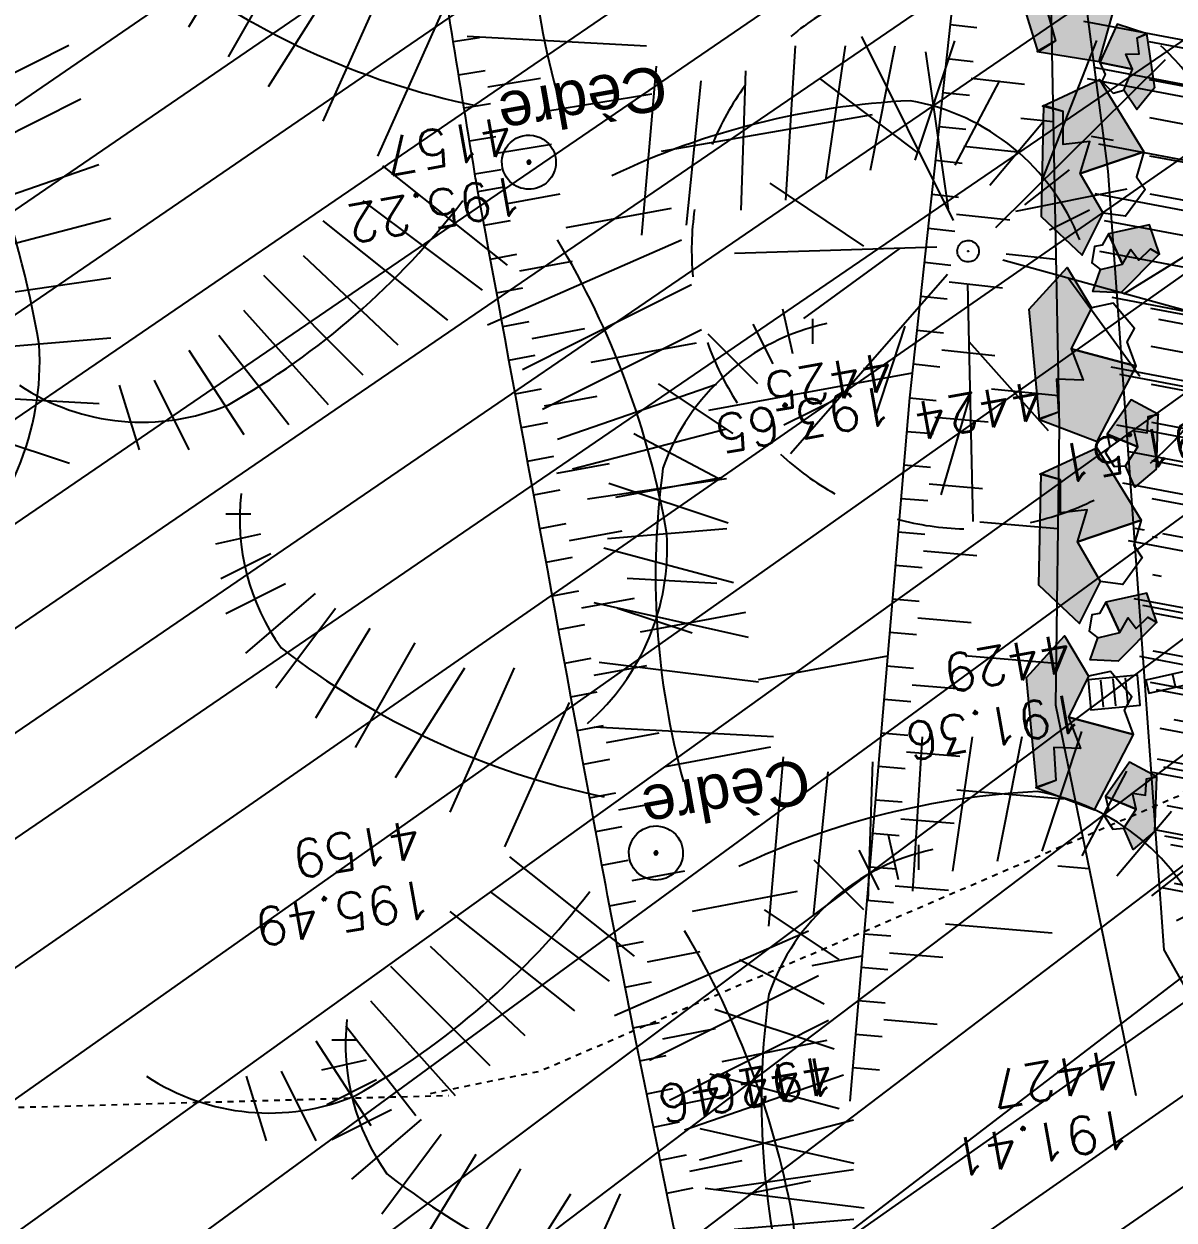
# Model space of a CAD drawing. Extents: x 0 to 613264, y -387505 to 675.
# Drawn here: x 512486 to 522796, y -370952 to -360231 of the extents above; entities that cross this region are included whole.
import ezdxf
from ezdxf.enums import TextEntityAlignment as Align
from ezdxf.lldxf.tags import DXFTag

# ---------------------------------------------------------------- set-up
doc = ezdxf.new("R2010")
doc.units = 0
doc.linetypes.add('STYLE_01', pattern=[0.41664, 0.20828, -0.20836])
for name, color, linetype in [('DWG_280-140115-P - ALTEA-CANA', 252, 'Continuous'), ('Fond topo - ASS', 252, 'Continuous'), ('Fond topo - TAL', 252, 'Continuous'), ('Fond topo - TAL_HAC', 252, 'Continuous'), ('Fond topo - VEG', 252, 'Continuous'), ('Fond topo - VEG_TXT_ESSENCE', 252, 'Continuous'), ('Fond topo - Z_500', 252, 'Continuous'), ('prlm-VRD', 2, 'Continuous'), ('SA - béton balayé', 252, 'Continuous'), ('SA - EBC', 252, 'Continuous'), ('SA - rochers', 252, 'Continuous')]:
    doc.layers.add(name, color=color, linetype=linetype)
for name, color, linetype, plot in [('Fond topo - N', 252, 'Continuous', False), ('Fond topo - NCACHE', 252, 'Continuous', False), ('Fond topo - ZCACHE', 252, 'Continuous', False)]:
    doc.layers.add(name, color=color, linetype=linetype, plot=plot)
doc.layers.add('Fond topo - P', color=252, linetype='Continuous', lineweight=50)
doc.layers.add('Fond topo - VOI', color=252, linetype='Continuous', lineweight=25)
doc.styles.add('2000_ARIAL', font='arial.ttf', dxfattribs={"height": 0.400000006})
doc.styles.add('SIMPLEX', font='simplex_.ttf', dxfattribs={"height": 1.25})
tags = doc.linetypes.add('L16', pattern=[0.37500001490116125, 0.300000011920929, -0.07500000298023224]).pattern_tags.tags
tags[6:7] = [DXFTag(74, 4), DXFTag(75, 0), DXFTag(340, '0'), DXFTag(46, 0.0), DXFTag(50, 0.0), DXFTag(44, 0.0), DXFTag(45, 0.0)]
tags[4:5] = [DXFTag(74, 4), DXFTag(75, 0), DXFTag(340, '0'), DXFTag(46, 0.0), DXFTag(50, 0.0), DXFTag(44, 0.0), DXFTag(45, 0.0)]
tags = doc.linetypes.add('L8', pattern=[0.22500000894069674, 0.1500000059604645, -0.07500000298023224]).pattern_tags.tags
tags[6:7] = [DXFTag(74, 4), DXFTag(75, 0), DXFTag(340, '0'), DXFTag(46, 0.0), DXFTag(50, 0.0), DXFTag(44, 0.0), DXFTag(45, 0.0)]
tags[4:5] = [DXFTag(74, 4), DXFTag(75, 0), DXFTag(340, '0'), DXFTag(46, 0.0), DXFTag(50, 0.0), DXFTag(44, 0.0), DXFTag(45, 0.0)]
pattern_1 = [(349.2763985886067, (-277130161.1279894, -473864756.7787022), (117.3825536141096, 28.65896207176165), [749.9999999999999, -99.99999999999999, 250, -49.99999999999999]), (349.2763985886067, (-277130091.1375459, -473864744.5890418), (-36.75306622226226, 74.64222748057564), [150, -16.5, 299.9999999999999, -37.49999999999999]), (349.2763985886067, (-277130128.6565508, -473864719.6726964), (261.6928111209335, -15.46358973923611), [399.9999999999999, -69.99999999999999, 200, -49.99999999999999])]

# ---------------------------------------------------------------- blocks, each defined once
blk = doc.blocks.new('ASS07')
at = {"ltscale": 2}
for p, q in [((-0.25, -0.45), (-0.25, 0.4500000000000001)), ((0, -0.45), (0, 0.4500000000000001)), ((0.25, -0.45), (0.25, 0.4500000000000001))]:
    blk.add_line(p, q, dxfattribs=at)
at = {"ltscale": 2, "flags": 128}
blk.add_lwpolyline([(0.5, -0.5), (0.5, 0.5), (-0.5, 0.5), (-0.5, -0.5)], close=True, dxfattribs=at)
blk = doc.blocks.new('PTOPO')
at = {"layer": 'Fond topo - NCACHE', "style": 'SIMPLEX'}
blk.add_attdef('MAT', text='', height=0.34, dxfattribs=at).set_placement((0.09999999986030161, -0.09999999962747097), align=Align.TOP_LEFT)
at = {"layer": 'Fond topo - ZCACHE', "style": 'SIMPLEX'}
blk.add_attdef('ALT', (0.09999999986030161, 0.09999999962747097), '', height=0.34, dxfattribs=at)
blk = doc.blocks.new('RESINEUX')
at = {"ltscale": 2}
for p, q in [((-0.074169265, 0.428845282), (-0.014171327, 0.418845625)), ((-0.094168577, 0.388846656), (-0.024170983, 0.388846656)), ((-0.104168234, 0.338848375), (-0.014171327, 0.348848031)), ((-0.11416789, 0.298849749), (-0.014171327, 0.318849062)), ((-0.11416789, 0.258851124), (-0.004171670000000001, 0.288850093)), ((-0.104168234, 0.218852498), (0.015827643, 0.258851124)), ((0.325816989, 0.248851468), (0.345816302, 0.168854217)), ((0.365815615, 0.248851468), (0.365815615, 0.188853529)), ((0.285818364, 0.238851811), (0.325816989, 0.15885456)), ((0.395814584, 0.238851811), (0.395814584, 0.188853529)), ((0.425813553, 0.228852155), (0.415813896, 0.188853529)), ((-0.094168577, 0.178853873), (0.015827643, 0.218852499)), ((0.245819739, 0.218852498), (0.29581802, 0.138855248)), ((0.445812866, 0.208852842), (0.435813209, 0.188853529)), ((0.205821113, 0.198853186), (0.265819051, 0.108856279)), ((-0.094168577, 0.128855591), (0.035826955, 0.18885353)), ((0.165822488, 0.178853873), (0.225820426, 0.07885731)), ((-0.08416892100000001, 0.08885696600000001), (0.035826955, 0.148854904)), ((0.115824206, 0.148854904), (0.205821113, 0.038858684)), ((-0.074169264, 0.058857997), (0.05582626800000001, 0.118855935)), ((0.06582592400000001, 0.118855935), (0.155822831, 0.008859715)), ((-0.444156549, 0.058857997), (-0.394158268, 0.108856279)), ((-0.124167546, -0.091136848), (-0.11416789, 0.098856622)), ((-0.41415758, 0.018859372), (-0.374158955, 0.08885696600000001)), ((-0.374158955, -0.011139597), (-0.33416033, 0.08885696600000001)), ((-0.33416033, -0.03113891), (-0.294161704, 0.08885696600000001)), ((-0.294161704, -0.051138223), (-0.264162735, 0.08885696600000001)), ((-0.254163079, -0.06113787900000001), (-0.234163766, 0.08885696600000001)), ((-0.204164797, -0.071137536), (-0.204164797, 0.08885696600000001)), ((-0.164166172, -0.08113719200000001), (-0.164166172, 0.08885696600000001)), ((0.045826612, -0.14113513), (0.125823863, -0.001139941)), ((0.09582489300000001, -0.151134786), (0.175822144, -0.03113891)), ((0.135823519, -0.161134443), (0.225820426, -0.051138223)), ((-0.104168234, -0.06113787900000001), (0.025827299, -0.14113513)), ((0.185821801, -0.171134099), (0.265819051, -0.08113719200000001)), ((-0.11416789, -0.101136505), (-0.004171670000000001, -0.171134099)), ((0.235820082, -0.191133412), (0.315817333, -0.111136161)), ((-0.124167546, -0.151134786), (-0.014171327, -0.211132724)), ((0.275818708, -0.201133068), (0.345816302, -0.151134786)), ((-0.134167203, -0.191133412), (-0.014171327, -0.261131006)), ((0.305817677, -0.231132037), (0.375815271, -0.191133412)), ((-0.134167203, -0.231132037), (-0.034170639, -0.301129632)), ((0.335816646, -0.271130662), (0.395814584, -0.25113135)), ((-0.144166859, -0.271130662), (-0.054169952, -0.341128257)), ((0.385814927, -0.291129975), (0.345816302, -0.291129975)), ((-0.154166515, -0.311129288), (-0.074169264, -0.3911265390000001)), ((0.345816302, -0.311129288), (0.385814927, -0.321128944)), ((0.365815615, -0.341128257), (0.345816302, -0.331128601)), ((-0.174165828, -0.341128257), (-0.124167546, -0.411125851)), ((-0.204164797, -0.36112757), (-0.174165828, -0.431125164)), ((-0.234163766, -0.381126882), (-0.22416411, -0.431125164)), ((-0.264162735, -0.3911265390000001), (-0.264162735, -0.431125164))]:
    blk.add_line(p, q, dxfattribs=at)
for centre, major_axis, ratio, start_param, end_param in [((0.125824658, 0.32584846), (-0.141416496, 0.141416496), 0.9999999999990478, 6.0187679254481, 7.001196311805126), ((0.626553274, 0.375004286), (0.495806787, 0.495806787), 0.9999999999992479, 2.407115294926716, 2.808261770600389), ((0.346817063, 0.020858942), (0.141416496, 0.141416496), 0.9999999999984862, 0.2082352305735228, 0.9403659464662355), ((0.6156107310000001, -0.413017298), (-0.494244527, 0.494244527), 0.9999999999994863, 5.940864207087385, 6.402329262634387), ((-0.271161699, 0.231851691), (-0.148487321, 0.148487321), 0.999999999999426, 1.039500649605982, 1.948537937165391), ((-0.132308309, 0.771717634), (0.5413446150000001, 0.5413446150000001), 0.999999999999071, 3.63264165587472, 4.003214602841574), ((0, 0), (-0.001131371, 0.001131371), 0.99999999997417, 3.926990817000156, 7.06858347058995), ((0, 0), (-0.001131371, 0.001131371), 0.99999999997417, 0.7853981634103633, 3.926990817000156), ((-0.091248273, -0.737988308), (0.495574425, 0.495574425), 0.9999999999996342, 0.1822567691657557, 0.5883250715815413), ((-0.744748968, -0.046828497), (-0.4953887950000001, 0.4953887950000001), 0.9999999999996526, 3.509030027783859, 3.906773112117224), ((0.162823386, -0.300130027), (-0.141416496, 0.141416496), 0.9999999999997603, 3.670881203304562, 4.697745667496582), ((-0.265161906, -0.212133051), (-0.141416496, 0.141416496), 0.9999999999999891, 2.259520706035595, 3.289317319450373)]:
    blk.add_ellipse(centre, major_axis=major_axis, ratio=ratio, start_param=start_param, end_param=end_param, dxfattribs=at)
blk = doc.blocks.new('VEG14')
at = {"ltscale": 2, "flags": 128}
for points in [[(0.5, 0, -1), (-0.5, 0, -1)], [(0.016, 0, -1), (-0.016, 0, -1)]]:
    blk.add_lwpolyline(points, format="xyb", close=True, dxfattribs=at)
blk = doc.blocks.new('VEG12')
at = {"ltscale": 2}
for p, q in [((0.01815258799999997, 0.057406781), (0.100441039, 0.47293725)), ((0.05749608, 0.253444298), (0.145517598, 0.414706841)), ((0.037902722, 0.15845596), (-0.06593155700000003, 0.344147082)), ((-0.158788295, 0.086017079), (-0.245985314, 0.284587218)), ((0.04981112299999996, 0.033821695), (0.391570728, 0.285894318)), ((0.143890955, 0.107467204), (0.230033352, 0.253971609)), ((0.2917471699999999, 0.208620217), (0.392372872, 0.233301274)), ((-0.05229389700000003, 0.02983962500000001), (-0.383643778, 0.204631851)), ((-0.25001839, 0.135126714), (-0.3755999820000001, 0.091127132)), ((0.122915307, -0.02992704099999999), (0.317230371, 0.05540147100000001)), ((0.057557527, -0.01766878999999999), (0.411943876, -0.08413611500000001)), ((-0.05265807700000003, -0.029192154), (-0.412380265, -0.256628677)), ((-0.09359106700000003, -0.049762263), (-0.2956446150000001, -0.04653133200000001)), ((0.184132294, -0.04763066399999999), (0.323120213, -0.192805613)), ((0.01825986499999999, -0.057372749), (0.107637982, -0.4128258760000001)), ((0.02259491799999996, -0.07955337300000001), (0.001649748999999978, -0.36183712)), ((-0.151821475, -0.09483882200000002), (-0.2999525240000001, -0.315936062)), ((0.05371548199999998, -0.188497704), (0.197263789, -0.356749422))]:
    blk.add_line(p, q, dxfattribs=at)
for start, end in [(90, 103.8461539085843), (62.30769199853572, 76.15384597947835), (117.6923078993823, 131.5384619204946), (34.61538499867542, 48.46153799321151), (145.3846149358338, 159.2307690506909), (6.923076979206323, 20.76923090842763), (173.0769230068974, 186.9230769931026), (339.2307689837768, 353.0769230207937), (200.7692310571047, 214.6153850641662), (311.5384620067885, 325.3846150013246), (228.4615380795054, 242.3076921006177), (283.8461540205217, 297.6923080014643), (256.1538460914157, 270)]:
    blk.add_arc((0, 0), 0.496982058, start, end, dxfattribs=at)
blk = doc.blocks.new('VEG14A')
at = {"ltscale": 2, "flags": 128}
for points in [[(0.5, 0, -1), (-0.5, 0, -1)], [(0.016, 0, -1), (-0.016, 0, -1)]]:
    blk.add_lwpolyline(points, format="xyb", close=True, dxfattribs=at)
blk = doc.blocks.new('VEG12A')
at = {"ltscale": 2}
for p, q in [((0.01815258799999997, 0.057406781), (0.100441039, 0.47293725)), ((0.05749608, 0.253444298), (0.145517598, 0.414706841)), ((0.037902722, 0.15845596), (-0.06593155700000003, 0.344147082)), ((-0.158788295, 0.086017079), (-0.245985314, 0.284587218)), ((0.04981112299999996, 0.033821695), (0.391570728, 0.285894318)), ((0.143890955, 0.107467204), (0.230033352, 0.253971609)), ((0.2917471699999999, 0.208620217), (0.392372872, 0.233301274)), ((-0.05229389700000003, 0.02983962500000001), (-0.383643778, 0.204631851)), ((-0.25001839, 0.135126714), (-0.3755999820000001, 0.091127132)), ((0.122915307, -0.02992704099999999), (0.317230371, 0.05540147100000001)), ((0.057557527, -0.01766878999999999), (0.411943876, -0.08413611500000001)), ((-0.05265807700000003, -0.029192154), (-0.412380265, -0.256628677)), ((-0.09359106700000003, -0.049762263), (-0.2956446150000001, -0.04653133200000001)), ((0.01825986499999999, -0.057372749), (0.107637982, -0.4128258760000001)), ((0.184132294, -0.04763066399999999), (0.323120213, -0.192805613)), ((0.02259491799999996, -0.07955337300000001), (0.001649748999999978, -0.36183712)), ((-0.151821475, -0.09483882200000002), (-0.2999525240000001, -0.315936062)), ((0.05371548199999998, -0.188497704), (0.197263789, -0.356749422))]:
    blk.add_line(p, q, dxfattribs=at)
for start, end in [(90, 103.8461539085843), (62.30769199853572, 76.15384597947835), (117.6923078993823, 131.5384619204946), (34.61538499867542, 48.46153799321151), (145.3846149358338, 159.2307690506909), (6.923076979206323, 20.76923090842763), (173.0769230068974, 186.9230769931026), (339.2307689837768, 353.0769230207937), (200.7692310571047, 214.6153850641662), (311.5384620067885, 325.3846150013246), (228.4615380795054, 242.3076921006177), (283.8461540205217, 297.6923080014643), (256.1538460914157, 270)]:
    blk.add_arc((0, 0), 0.496982058, start, end, dxfattribs=at)
blk = doc.blocks.new('A$C1F970F0F')
at = {"layer": 'SA - béton balayé'}
h = blk.add_hatch(dxfattribs=at)
h.set_pattern_fill('BETON_BALAYE', color=256, scale=49.99999999999999, angle=-10.72360141139323, style=0, pattern_type=2)
h.set_pattern_definition(pattern_1)
h.paths.add_polyline_path([(4533.192896842566, 236.9590782590353), (4647.689449561236, -149.636488564905), (4746.352122538518, -642.243459669855), (4898.077129065638, -1354.668971112381), (4990.027461718793, -2094.77839309662), (5021.209996846888, -2419.063814886839), (5045.042919798527, -2502.419951333245), (4755.452634422306, -2567.47380276886), (4721.617943937852, -2098.858421756516), (4633.29666137313, -1425.46548323056), (4461.038475485748, -724.9450425888687), (4336.211253093843, -190.8626816253246), (4294.257764984838, -49.15386160802848), (4252.599676299415, 32.25277447435792)])
h = blk.add_hatch(dxfattribs=at)
h.set_pattern_fill('BETON_BALAYE', color=256, scale=49.99999999999999, angle=-10.72360141139323, style=0, pattern_type=2)
h.set_pattern_definition(pattern_1)
edge = h.paths.add_edge_path()
edge.add_arc((5358.091332811397, -2406.5003897603), 327.4139141548844, 197.0353200627598, 248.6714325875425)
edge.add_line((5239.005744553338, -2711.489723728723), (5354.800928152768, -2670.843148670674))
edge.add_line((5354.800928152768, -2670.843148670674), (5445.831428399385, -2528.10670157766))
edge.add_line((5445.831428399385, -2528.106701577661), (5524.939717540758, -2152.462322599101))
edge.add_line((5524.939717540758, -2152.462322599101), (5588.808554118679, -1772.826003617761))
edge.add_line((5588.808554118679, -1772.826003617761), (5596.889083904324, -1066.990457735349))
edge.add_line((5596.889083904324, -1066.990457735349), (5885.902256092508, -1066.084975682855))
edge.add_line((5885.902256092508, -1066.084975682855), (5885.433544670602, -1160.638824703835))
edge.add_line((5885.433544670601, -1160.638824703835), (5929.806132878227, -1224.214564401809))
edge.add_line((5929.806132878228, -1224.214564401809), (5882.232637045039, -1815.085634098996))
edge.add_line((5882.232637045039, -1815.085634098996), (5846.967217674753, -2176.497257896935))
edge.add_line((5846.967217674752, -2176.497257896935), (5783.590593702197, -2717.673661949677))
edge.add_line((5783.590593702197, -2717.673661949676), (5736.967683509527, -2987.71145076046))
edge.add_arc((5322.836185402772, -2830.552333082458), 442.949078330087, 324.08482527455766, 339.2187040935265, ccw=False)
edge.add_arc((5393.318158206119, -2843.383449414451), 379.6041132646011, 288.33551275161386, 319.40786575171865, ccw=False)
edge.add_arc((5315.276949875861, -2562.613601937902), 670.8210163537169, 258.08161623541537, 287.118674714722, ccw=False)
edge.add_arc((5276.252106989228, -2691.399666949642), 536.8769334285904, 239.1203115152312, 259.31827396408, ccw=False)
edge.add_line((5000.706982394531, -3152.172632686719), (4932.207642367547, -3081.259965061483))
edge.add_line((4932.207642367547, -3081.259965061484), (4772.00721949915, -2796.814362761385))
edge.add_line((4772.00721949915, -2796.814362761385), (4755.452634422306, -2567.47380276886))
edge.add_line((4755.452634422306, -2567.47380276886), (4758.579044436935, -2566.940473468178))
edge.add_line((4758.579044436935, -2566.940473468178), (5045.042919798527, -2502.419951333245))
at = {"layer": 'SA - EBC'}
h = blk.add_hatch(dxfattribs=at)
h.set_pattern_fill('_USER', color=256, scale=74.99999999999999, angle=-325.7236014113932, style=0, pattern_type=0)
h.set_pattern_definition([(34.27639858860678, (-277130161.1279894, -473864756.7787022), (-42.238928459823, 61.97477650275113), [])])
edge = h.paths.add_edge_path()
edge.add_line((5801.470568619522, -3162.013069131843), (4083.559282644929, -3271.123614088357))
edge.add_line((4083.559282644929, -3271.123614088356), (4014.481307725509, -3717.332461968055))
edge.add_line((4014.48130772551, -3717.332461968055), (3135.517961824245, -3810.19300101904))
edge.add_line((3135.517961824245, -3810.19300101904), (2274.245008604417, -3693.648081323564))
edge.add_line((2274.245008604417, -3693.648081323564), (1554.636776175834, -3420.099318784944))
edge.add_arc((2508.775769578408, -2315.674454232369), 1459.498372788833, 157.1868533427094, 229.1754823893534, ccw=False)
edge.add_arc((1966.013830892235, -2087.371785851423), 870.6752834691503, 94.3015183869224, 157.1868533106914, ccw=False)
edge.add_line((1900.708697991695, -1219.149067345796), (2859.239020416566, -1223.495634912559))
edge.add_arc((3100.860739749298, 1265.329539486049), 2500.526305395239, 264.4549516394795, 302.9422754293212)
edge.add_arc((4209.331858878893, -445.3369775435177), 462.1229708170858, 302.9422754305585, 376.8336969250394)
edge.add_arc((2214.122706379954, -1049.006753214115), 2546.655714682971, 16.8336969158998, 38.14703645440247)
edge.add_arc((3041.32627014761, -399.2990096244524), 1494.806919462396, 38.14703657403813, 72.97328584086019)
edge.add_line((3479.031970107599, 1029.988031775616), (2182.437305702805, 1414.38613606858))
edge.add_line((2182.437305702805, 1414.38613606858), (1056.590900019184, 1822.819186472099))
edge.add_arc((1766.412018482452, 3779.442320525911), 2081.398594438606, 212.7495497786225, 250.0603089288685, ccw=False)
edge.add_line((15.86575126143373, 2653.472571668582), (-104.0907319930869, 3091.26353710603))
edge.add_line((-104.0907319930869, 3091.26353710603), (-169.6986146466322, 3639.54836895815))
edge.add_line((-169.6986146466322, 3639.548368958149), (-35.58090533515337, 6158.014854826562))
edge.add_arc((-194.3533792400212, 7143.826589584332), 998.5156357593988, 279.1493507374978, 373.962283499627)
edge.add_arc((2392.201579171132, 7786.918955579627), 1666.786287877102, 172.6269749467245, 193.9622835974407, ccw=False)
edge.add_arc((-45.50651600643437, 8102.354993671941), 791.2455775503726, -7.373025019439765, 16.43829965925021)
edge.add_line((713.3969204091394, 8326.263765657093), (486.7428317772967, 9142.81155059313))
edge.add_line((486.7428317772967, 9142.811550593131), (1338.845530021721, 9564.23852196786))
edge.add_line((1338.845530021721, 9564.23852196786), (1632.623584095551, 8945.24637913095))
edge.add_line((1632.623584095551, 8945.246379130947), (1394.029444699765, 8829.874494032001))
edge.add_line((1394.029444699765, 8829.874494032001), (1731.997733793977, 8131.230781666551))
edge.add_arc((1233.216649704336, 7889.945865525577), 554.0766919865823, -19.640967550384175, 25.815335324856676, ccw=False)
edge.add_line((1755.055695752756, 7703.706797235046), (1558.214479468655, 6807.520788570679))
edge.add_line((1558.214479468655, 6807.52078857068), (1570.021725572625, 6609.158708993335))
edge.add_line((1570.021725572625, 6609.158708993335), (1852.913141606868, 5734.125706863067))
edge.add_line((1852.913141606869, 5734.125706863067), (2726.748207475315, 4020.986816292172))
edge.add_line((2726.748207475315, 4020.986816292172), (3802.352916265851, 4004.947770972833))
edge.add_arc((8355.58168857983, 5950.706307988518), 4951.552134169374, 203.138762427905, 230.8301436200186)
edge.add_arc((13583.66465597079, 12367.85935474512), 13228.79229856088, 230.8301435441083, 233.1638398044412)
edge.add_line((5652.622255943647, 1780.153648245416), (4998.697813068342, 1820.441475819727))
edge.add_line((4998.697813068342, 1820.441475819727), (4863.841220233488, 767.0816613875431))
edge.add_line((4863.841220233488, 767.0816613875434), (5595.355488733695, 631.185878681516))
edge.add_line((5595.355488733695, 631.1858786815158), (5852.747939948536, -2020.707044821664))
edge.add_line((5852.747939948536, -2020.707044821665), (5881.394298709887, -2966.563612924887))
edge.add_line((5881.394298709887, -2966.563612924887), (5801.470568619523, -3162.013069131842))
at = {"layer": 'SA - rochers'}
for points in [[(4674.34854439018, -1924.183460037062), (4690.485442840492, -1949.502271083363), (4666.930818780935, -1953.562148414244), (4674.892573285877, -1982.069404505811), (4659.40724555465, -1991.938949671597), (4629.993969107008, -1897.016237821792), (4655.709417022271, -1853.601284932357), (4684.418322517498, -1884.50364863006)], [(4666.930818780935, -1953.562148414244), (4674.892573285877, -1982.069404505811), (4658.507998333596, -1991.794800053246), (4714.107857467055, -2000.707472860079), (4734.608634986806, -1927.354224185255), (4674.34854439018, -1924.183460037062), (4690.485442840492, -1949.502271083363)], [(4749.769005776969, -1993.832005113412), (4747.987685081959, -1979.289590394304), (4756.728032922229, -1975.745635954805), (4730.178373440974, -1967.258235757403), (4714.702380846707, -2001.636703130582), (4743.958837222658, -2007.659757695447), (4737.939961652072, -1994.071200693437)], [(4743.958837222658, -2007.659757695447), (4737.939961652072, -1994.071200693437), (4749.769005776969, -1993.832005113412), (4747.987685081959, -1979.289590394304), (4756.298630714924, -1975.608364558789), (4763.650497843333, -2024.246673972033), (4747.843809858988, -2043.586197109908), (4736.08639858831, -2026.332174018369)], [(4681.869456046932, -2074.965651501113), (4681.666229514609, -2045.368153752935), (4663.235863991881, -2040.535013935204), (4714.226108319469, -2016.644114828576), (4754.149186537255, -2081.506498482571), (4697.096714049926, -2101.16222740973), (4705.630764505177, -2072.37661204592)], [(4697.096714049926, -2101.16222740973), (4705.630764505177, -2072.37661204592), (4681.869456046932, -2074.965651501113), (4681.666229514609, -2045.368153752935), (4664.060557459974, -2040.148613162334), (4661.947225266011, -2139.501499001592), (4698.631985311136, -2174.147866152615), (4717.712319687583, -2136.530075487549)], [(4749.513399029413, -2178.629928537231), (4760.115907126549, -2168.518462332976), (4768.177276160529, -2173.414135827576), (4759.134590012932, -2147.048434467858), (4722.316054123055, -2155.158969390317), (4734.951737131726, -2182.224758633595), (4742.259041798698, -2169.283389239556)], [(4734.951737131726, -2182.224758633595), (4742.259041798698, -2169.283389239556), (4749.513399029413, -2178.629928537231), (4760.115907126549, -2168.518462332976), (4768.031023880711, -2172.987709019616), (4733.402394723023, -2207.924696835988), (4708.450775196663, -2206.791017568367), (4715.272380411612, -2187.057702392961)], [(4688.970572128793, -2258.282334966716), (4699.557291047879, -2286.377940777356), (4675.671170979881, -2285.508350309823), (4677.601860366995, -2315.04350946968), (4660.41820748843, -2321.518489700476), (4651.149018047972, -2222.576364240459), (4685.241046109809, -2185.375880305762), (4706.983239555791, -2221.520511402334)], [(4675.671170979881, -2285.508350309823), (4677.601860366995, -2315.04350946968), (4659.567807511299, -2321.192537849703), (4712.147474428318, -2341.345917360174), (4747.291427274373, -2273.774595491554), (4688.970572128793, -2258.282334966716), (4699.557291047879, -2286.377940777356)], [(4756.939148602639, -2333.501636404294), (4757.879235570499, -2318.880721069445), (4767.124383442134, -2317.015102630251), (4742.603462736149, -2303.761996192888), (4721.033931082055, -2334.683520499334), (4748.670870380533, -2346.015643642498), (4745.270081942149, -2331.548080541354)], [(4748.670870380533, -2346.015643642498), (4745.270081942149, -2331.548080541354), (4756.939148602639, -2333.501636404294), (4757.879235570499, -2318.880721069445), (4766.727793137487, -2316.80075286801), (4764.953617814959, -2365.959550542874), (4745.841621018037, -2382.040598964395), (4737.479563393693, -2362.909106039715)], [(4679.45660325384, -2405.096256576547), (4679.253376721517, -2375.498758828368), (4660.823011181459, -2370.665619102143), (4711.813255526377, -2346.774719904009), (4751.736333744162, -2411.637103558004), (4694.683861256834, -2431.292832485164), (4703.217911712085, -2402.507217121354)], [(4694.683861256834, -2431.292832485164), (4703.217911712085, -2402.507217121354), (4679.45660325384, -2405.096256576547), (4679.253376721517, -2375.498758828368), (4661.647704649552, -2370.279218329274), (4659.534372472919, -2469.632104077025), (4696.219132518045, -2504.278471228048), (4715.299466894491, -2466.660680562982)], [(4747.100546236319, -2508.760533612664), (4757.703054333458, -2498.649067408409), (4765.764423372984, -2503.544740998848), (4756.721737219839, -2477.179039543292), (4719.903201329963, -2485.289574465751), (4732.538884338634, -2512.355363709029), (4739.846189005606, -2499.413994314989)], [(4732.538884338634, -2512.355363709029), (4739.846189005606, -2499.413994314989), (4747.100546236319, -2508.760533612664), (4757.703054333458, -2498.649067408409), (4765.61817108762, -2503.118314095049), (4730.989541929932, -2538.055301911421), (4706.037922386241, -2536.921622735306), (4712.85952761852, -2517.188307468395)], [(4686.557719335701, -2588.41294004215), (4697.144438254786, -2616.50854585279), (4673.258318186789, -2615.638955385257), (4675.189007573903, -2645.174114545114), (4658.005354695338, -2651.649094775909), (4648.736165254881, -2552.706969315892), (4682.828193316717, -2515.506485381196), (4704.570386762698, -2551.651116477768)], [(4673.258318186789, -2615.638955385257), (4675.189007573903, -2645.174114545114), (4657.154954718207, -2651.323142925136), (4709.734621635226, -2671.476522435607), (4744.87857448128, -2603.905200566987), (4686.557719335701, -2588.41294004215), (4697.144438254786, -2616.50854585279)], [(4755.525281300286, -2658.357171016801), (4756.465368268146, -2643.736255681952), (4765.710516157111, -2641.870637151253), (4741.18959541092, -2628.617530801062), (4719.620063779703, -2659.539055111841), (4747.257003078182, -2670.871178255005), (4743.856214639797, -2656.403615153861)], [(4747.257003078182, -2670.871178255005), (4743.856214639797, -2656.403615153861), (4755.525281300286, -2658.357171016801), (4756.465368268146, -2643.736255681952), (4765.313925835135, -2641.656287480517), (4763.539750512607, -2690.815085155381), (4744.427753715685, -2706.896133576902), (4736.065696108671, -2687.764640560716)]]:
    blk.add_hatch(color=250, dxfattribs=at).paths.add_polyline_path(points)
at = {"layer": 'DWG_280-140115-P - ALTEA-CANA', "linetype": 'STYLE_01', "ltscale": 25}
blk.add_line((3630.705224418317, -2941.194582521992), (4130.63232420179, -2927.306570529805), dxfattribs=at)
at = {"layer": 'DWG_280-140115-P - ALTEA-CANA', "linetype": 'STYLE_01', "ltscale": 25, "elevation": 9.999999999999998e-08, "flags": 128}
blk.add_lwpolyline([(4114.430924086131, -2925.553886674825), (4212.657905642498, -2905.507599418554), (4785.63486263613, -2658.606649984295), (5040.508008078089, -2456.113243994746)], dxfattribs=at)
at = {"layer": 'Fond topo - TAL', "ltscale": 2, "flags": 128}
blk.add_lwpolyline([(4557.181620294075, -1503.525780934135), (4587.035447524832, -1906.626683375219), (4544.076306320706, -2302.163174684201), (4490.537556153314, -2932.435678888362)], dxfattribs=at)
blk.add_lwpolyline([(4363.292324803278, -3192.810845895487, -0.00182447519711596), (4296.383499356365, -2866.656186942717, -0.004093627037736285), (4268.285340846044, -2720.94870023568, -0.0001187648651680092), (4157.143474496993, -2117.29552576787, -0.004507894899441317), (4154.362568957866, -2101.364977120084, -0.001609595023341875), (4111.153456494228, -1834.613787809557, 0.0005642418226581465), (4062.755593042857, -1531.82033520029)], format="xyb", dxfattribs=at)
at = {"layer": 'Fond topo - TAL', "linetype": 'L8', "ltscale": 2, "flags": 128}
blk.add_lwpolyline([(4661.37342827655, -1874.653683479967), (4669.748772823647, -1900.322977819402), (4678.190430094035, -2328.131781818269), (4674.767442152361, -2577.401887208442), (4746.814455323939, -2927.370207723081)], dxfattribs=at)
at = {"layer": 'Fond topo - TAL_HAC', "ltscale": 2}
for p, q in [((4580.426348859914, -1967.478451316515), (4604.286036008166, -1970.069847273256)), ((4134.946492611307, -1982.843263611889), (4158.636320876206, -1978.997221812231)), ((4577.12179959331, -1997.904335252241), (4600.981486627181, -2000.49573118732)), ((4139.7687152091, -2012.478893029231), (4163.455786038881, -2008.615904992214)), ((4165.87611216854, -2023.423519090004), (4213.247487344362, -2015.680598761712)), ((4599.329212002543, -2015.70867310943), (4647.048586150695, -2020.891464805242)), ((4218.103760343488, -2045.258468325897), (4312.835408241182, -2029.704854542155)), ((4573.817250194996, -2028.330219257811), (4597.676937343248, -2030.921615214551)), ((4144.612137018982, -2042.111065301558), (4168.296438275324, -2038.231133183462)), ((4321.767048279942, -2080.944693161146), (4510.923971473419, -2048.025726115816)), ((4643.744036843885, -2051.317348828141), (4672.790491124313, -2054.472078521028)), ((4149.476755837658, -2071.739765035173), (4173.15827535382, -2067.842890892106)), ((4570.512700963051, -2058.756103010524), (4594.37238799692, -2061.347498945604)), ((4175.599785092173, -2082.647026880287), (4222.960033508984, -2074.836337637225)), ((4592.720113337625, -2076.560441050725), (4640.439487577281, -2081.743232763867)), ((4567.208151621582, -2089.181987216436), (4591.067838678329, -2091.773383155847)), ((4154.362568957866, -2101.364977120084), (4178.041294773679, -2097.451162668127)), ((4157.143474496993, -2117.29552576787), (4180.747782742557, -2112.955406919969)), ((4183.522872212079, -2128.047081644266), (4230.731385222894, -2119.366281218522)), ((4563.903602263474, -2119.607871134832), (4587.763289332001, -2122.1992668869)), ((4236.282075009952, -2149.54837791966), (4330.698688249385, -2132.184532146159)), ((4162.693756921896, -2147.479438042243), (4186.297961739136, -2143.138756189883)), ((4586.111014638047, -2137.412209175033), (4633.830388843046, -2142.595001071185)), ((4560.599052882488, -2150.033755048896), (4584.458740030739, -2152.625151005637)), ((4168.244756248634, -2177.663218307512), (4191.848857907252, -2173.321976155821)), ((4630.525839462061, -2173.02088498525), (4675.225530209992, -2177.875709761481)), ((4194.62466458572, -2188.413519877049), (4241.832764797009, -2179.730474620798)), ((4557.294503633214, -2180.459638893116), (4581.154190667084, -2183.051034828195)), ((4173.796472568024, -2207.846866960025), (4197.400471103367, -2203.505063946971)), ((4579.501916025117, -2198.263976841811), (4627.221290178128, -2203.446769012481)), ((4553.989954343734, -2210.885522824509), (4577.849641400479, -2213.476918763921)), ((4179.348905823905, -2238.030383420423), (4202.952801235284, -2233.688019925026)), ((4205.729324889763, -2248.779431745986), (4252.937012457535, -2240.094143963675)), ((4550.685404985624, -2241.311406742906), (4574.545092116547, -2243.902802791152)), ((4258.490570139648, -2270.275714862998), (4352.905532798048, -2252.902896519461)), ((4572.892817394857, -2259.115744600095), (4620.612191508349, -2264.298536478918)), ((4184.902056095315, -2268.213768272397), (4208.505848360543, -2263.870843911307)), ((4547.380855552651, -2271.737290931487), (4571.240542700903, -2274.328686888228)), ((4364.014690407712, -2313.261025499754), (4546.519250461898, -2279.670323774315)), ((4190.455923257463, -2298.397020923591), (4214.059612330098, -2294.053536067161)), ((4617.559018724842, -2293.99132525968), (4677.634975224931, -2299.982276303974)), ((4216.836852903052, -2309.144816166529), (4264.044127861968, -2300.457285675147)), ((4544.076306320706, -2302.163174684201), (4567.964729603158, -2304.474718354288)), ((4196.01050736651, -2328.580141953365), (4219.614093367171, -2324.236096340075)), ((4566.702724295516, -2319.341121927783), (4614.505845757635, -2323.684114384804)), ((4541.526842002398, -2332.176151282356), (4565.440719171573, -2334.207525156918)), ((4201.565808440474, -2358.763130891193), (4225.169291168819, -2354.418524577891)), ((4227.947248608948, -2369.509672851166), (4275.154110815512, -2360.819899907901)), ((4538.977377770735, -2362.189127422982), (4562.891254848404, -2364.220501280214)), ((4280.710536098723, -2391.000943053988), (4375.123847811487, -2373.619154441057)), ((4561.61652273223, -2379.226989540038), (4609.444277036609, -2383.289737093152)), ((4207.121826450929, -2388.945987636906), (4230.725205963806, -2384.600820823931)), ((4536.427913469756, -2392.202103929631), (4560.341790638931, -2394.233477804193)), ((4212.678561385406, -2419.128712756865), (4236.281837608638, -2414.782985335384)), ((4239.060511904848, -2429.874001590891), (4286.266961376389, -2421.181986104237)), ((4533.878449203436, -2422.215080253269), (4557.792326281105, -2424.246454110501)), ((4606.894812770288, -2413.30271341679), (4676.939154219574, -2419.252657692629)), ((4556.517594222465, -2439.252942191645), (4604.34534845198, -2443.315690014945)), ((4218.236013101788, -2449.311305750221), (4241.839186241263, -2444.965017759224)), ((4531.328984822733, -2452.228056555245), (4555.242861997455, -2454.259430525644)), ((4223.794181885686, -2479.493766860636), (4247.397251787503, -2475.146917986615)), ((4250.17664296267, -2490.237802228685), (4297.382679362277, -2481.543543850475)), ((4528.779520618808, -2482.241033175061), (4552.693397696476, -2484.272407032294)), ((4302.941972149535, -2511.724059130158), (4397.353632035576, -2494.333300270549)), ((4229.353067565869, -2509.676095866109), (4252.956034143383, -2505.328686566593)), ((4551.418665637837, -2499.278895113438), (4599.246419850022, -2503.341643028243)), ((4526.230056272762, -2512.254009294025), (4550.143933464814, -2514.28538317292)), ((4234.912670159669, -2539.858292675133), (4258.515533430208, -2535.510322858616)), ((4408.474258644454, -2554.689317023909), (4524.44038494828, -2533.322499524735)), ((4596.696955566372, -2533.354619443387), (4675.280635340885, -2540.029941815519)), ((4261.295641576526, -2550.601074725558), (4308.501264948576, -2541.904574222498)), ((4523.680591971784, -2542.266985800675), (4547.594469163835, -2544.298359679569)), ((4546.319736938825, -2559.304848013569), (4594.147491208546, -2563.367595749695)), ((4240.472989655302, -2570.040357475053), (4264.075749779689, -2565.691826792841)), ((4521.131127688134, -2572.279962215818), (4545.045004880185, -2574.311336094712)), ((4246.034026121398, -2600.222290278864), (4269.636682847306, -2595.873199062323)), ((4272.41750785525, -2610.963819007334), (4319.622717949479, -2602.265075573726)), ((4518.58166344469, -2602.292938543788), (4542.495540613865, -2604.32431241835)), ((4325.184878310101, -2632.445062620983), (4419.594885310868, -2615.045333598591)), ((4251.59577946645, -2630.404091069239), (4275.198332863195, -2626.054438952344)), ((4541.220808406184, -2619.330800660844), (4589.048562745222, -2623.393548030947)), ((4516.032199143711, -2632.305915050437), (4539.94607622138, -2634.33728890767)), ((4257.158249691148, -2660.585759467157), (4280.760699832219, -2656.235546937764)), ((4586.499098444243, -2653.406524537596), (4682.154606966355, -2661.532020101356)), ((4283.542241719121, -2671.326034869338), (4330.747038608329, -2662.62504937206)), ((4513.482734763009, -2662.318891352413), (4537.396611955061, -2664.350265231307)), ((4536.121879873544, -2679.356753308119), (4583.949634125935, -2683.419501135751)), ((4262.721436880762, -2690.76729577313), (4286.323783588694, -2686.416522892418)), ((4510.93327059374, -2692.331867789218), (4534.84714767141, -2694.363241646451)), ((4268.285340846044, -2720.94870023568), (4291.887584201937, -2716.597366450282)), ((4508.38380617838, -2722.344844274206), (4532.297683370432, -2724.3762181531)), ((4677.055678433713, -2721.55797274863), (4704.931943466034, -2723.925933410947)), ((4295.278981075929, -2734.783925671418), (4342.465556353093, -2725.984658371467)), ((4349.360349916339, -2762.136540203968), (4443.660668609864, -2744.151827278613)), ((4531.022951197408, -2739.382706212582), (4578.850705523976, -2743.44545414905)), ((4275.086144881426, -2757.418400444907), (4298.670377909716, -2752.970484979727)), ((4505.834341946718, -2752.357820414832), (4529.74821913877, -2754.389194293726)), ((4576.301241200809, -2773.458430272346), (4671.956749814426, -2781.583925853434)), ((4503.284877645739, -2782.370796921481), (4527.19875483779, -2784.402170800375)), ((4282.036184103118, -2793.859955262254), (4305.602011564665, -2789.315532937077)), ((4309.142190194188, -2807.473717103438), (4356.255143392938, -2798.288422493997)), ((4456.850970304282, -2810.992732673414), (4501.600689573394, -2802.19750967558)), ((4525.924022664768, -2799.408658859857), (4573.751776969148, -2803.471406412972)), ((4500.735413362089, -2812.383773336624), (4524.649290554141, -2814.415147215518)), ((4289.135341815871, -2830.272754241462), (4312.68236884104, -2825.631901178291)), ((4498.185949095769, -2842.396749660262), (4522.099826196314, -2844.428123521826)), ((4296.383499356365, -2866.656186942717), (4319.911331210033, -2861.918980805626)), ((4520.825094080139, -2859.434611781649), (4568.652848419177, -2863.497359151753)), ((4322.9018788986, -2876.746427928984), (4369.954397310295, -2867.256406499319)), ((4495.636484703284, -2872.409726149582), (4519.550361895335, -2874.441100028476)), ((4375.948848191299, -2896.876110497358), (4470.041272113082, -2877.833638089875)), ((4302.367742632885, -2896.326689984921), (4325.892426477646, -2891.573875505539)), ((4493.087020563128, -2902.422702307537), (4517.000897663673, -2904.454076169102)), ((4308.371669388662, -2925.99321651029), (4331.893194843513, -2921.224795324606)), ((4334.903414193886, -2936.04826151304), (4381.943299008532, -2926.495814957258)), ((4314.395276850601, -2955.655753007758), (4337.913633567134, -2950.871727705808)), ((4320.438562513202, -2985.314286680446), (4343.953740069518, -2980.514659364413)), ((4346.983625952139, -2995.334118148631), (4394.010794212565, -2985.719263078989)), ((4326.501523585353, -3014.968804487814), (4350.013511777224, -3010.153577111528)), ((4400.083828011687, -3015.322955161822), (4455.595886956552, -3003.934963018799))]:
    blk.add_line(p, q, dxfattribs=at)
at = {"layer": 'Fond topo - VOI', "linetype": 'L16', "ltscale": 2, "flags": 128}
blk.add_lwpolyline([(1113.169076435483, 1614.544457789373, -0.002426532655408154), (1363.554939353563, 1522.505379938917, 0.01108269577173768), (1599.923292717213, 1440.234847178777, 0.002199676188283067), (1874.660297146564, 1352.718827440079, 0.00347098289485792), (2049.38919448178, 1299.234824079624, 0.008144483090189688), (2222.6218611107, 1250.579863394922, -0.006775138349132658), (2431.022144464181, 1192.66281336526, -0.01189088554474296), (2623.427408166431, 1131.368813427953, -0.01090445597054321), (2829.969218926352, 1055.039568515053, -0.01787369539097641), (3039.525210796052, 963.5753104291103, -0.008610107040065807), (3463.776332122894, 750.9941385496331, -0.006108992419635383), (3603.612183074546, 675.6974373326499, -0.009426701389239399), (3692.67804793272, 624.1069568697282, -0.04577587075853611), (3855.47516997701, 504.0686135215838, -0.03491605834605333), (4040.701065253342, 314.6279718482956, -0.005171303418082488), (4113.986337773101, 226.5540563774106, -0.008638596706901086), (4156.386231026273, 172.6365710435621, -0.01206913161195214), (4178.034076992609, 142.6300725480174, -0.003352022640495587), (4252.599676299415, 32.25277447435792, -0.05728176819019055), (4294.257764984838, -49.15386160802848, -0.03537220502369592), (4336.211253093843, -190.8626816253246), (4461.038475485748, -724.9450425888687), (4633.29666137313, -1425.46548323056), (4721.617943937852, -2098.858421756516), (4772.00721949915, -2796.814362761385), (4932.207642367547, -3081.259965061484)], format="xyb", dxfattribs=at)
at = {"layer": 'SA - rochers', "ltscale": 0.5, "elevation": 9.999999999999998e-08, "flags": 128}
for points in [[(4674.34854439018, -1924.183460037062), (4690.485442840492, -1949.502271083363), (4666.930818780935, -1953.562148414244), (4674.892573285877, -1982.069404505811), (4659.40724555465, -1991.938949671597), (4629.993969107008, -1897.016237821792), (4655.709417022271, -1853.601284932357), (4684.418322517498, -1884.50364863006)], [(4666.930818780935, -1953.562148414244), (4674.892573285877, -1982.069404505811), (4658.507998333596, -1991.794800053246), (4714.107857467055, -2000.707472860079), (4734.608634986806, -1927.354224185255), (4674.34854439018, -1924.183460037062), (4690.485442840492, -1949.502271083363)], [(4681.869456046932, -2074.965651501113), (4681.666229514609, -2045.368153752935), (4663.235863991881, -2040.535013935204), (4714.226108319469, -2016.644114828576), (4754.149186537255, -2081.506498482571), (4697.096714049926, -2101.16222740973), (4705.630764505177, -2072.37661204592)], [(4697.096714049926, -2101.16222740973), (4705.630764505177, -2072.37661204592), (4681.869456046932, -2074.965651501113), (4681.666229514609, -2045.368153752935), (4664.060557459974, -2040.148613162334), (4661.947225266011, -2139.501499001592), (4698.631985311136, -2174.147866152615), (4717.712319687583, -2136.530075487549)], [(4717.712319687583, -2136.530075487549), (4697.096714049926, -2101.16222740973), (4754.149186537255, -2081.506498482571), (4747.505215589274, -2103.916817848789), (4755.103718359693, -2115.312026163924), (4737.601535627862, -2139.379121626346)], [(4688.970572128793, -2258.282334966716), (4699.557291047879, -2286.377940777356), (4675.671170979881, -2285.508350309823), (4677.601860366995, -2315.04350946968), (4660.41820748843, -2321.518489700476), (4651.149018047972, -2222.576364240459), (4685.241046109809, -2185.375880305762), (4706.983239555791, -2221.520511402334)], [(4706.983239555791, -2221.520511402334), (4688.970572128793, -2258.282334966716), (4747.291427274373, -2273.774595491554), (4739.049402843665, -2251.901465888757), (4745.806774359174, -2239.988198060893), (4726.615361548565, -2217.245261851682)], [(4675.671170979881, -2285.508350309823), (4677.601860366995, -2315.04350946968), (4659.567807511299, -2321.192537849703), (4712.147474428318, -2341.345917360174), (4747.291427274373, -2273.774595491554), (4688.970572128793, -2258.282334966716), (4699.557291047879, -2286.377940777356)], [(4679.45660325384, -2405.096256576547), (4679.253376721517, -2375.498758828368), (4660.823011181459, -2370.665619102143), (4711.813255526377, -2346.774719904009), (4751.736333744162, -2411.637103558004), (4694.683861256834, -2431.292832485164), (4703.217911712085, -2402.507217121354)], [(4694.683861256834, -2431.292832485164), (4703.217911712085, -2402.507217121354), (4679.45660325384, -2405.096256576547), (4679.253376721517, -2375.498758828368), (4661.647704649552, -2370.279218329274), (4659.534372472919, -2469.632104077025), (4696.219132518045, -2504.278471228048), (4715.299466894491, -2466.660680562982)], [(4715.299466894491, -2466.660680562982), (4694.683861256834, -2431.292832485164), (4751.736333744162, -2411.637103558004), (4745.092362796182, -2434.047422924223), (4752.6908655666, -2445.442631239358), (4735.188682834769, -2469.50972670178)], [(4686.557719335701, -2588.41294004215), (4697.144438254786, -2616.50854585279), (4673.258318186789, -2615.638955385257), (4675.189007573903, -2645.174114545114), (4658.005354695338, -2651.649094775909), (4648.736165254881, -2552.706969315892), (4682.828193316717, -2515.506485381196), (4704.570386762698, -2551.651116477768)], [(4704.570386762698, -2551.651116477768), (4686.557719335701, -2588.41294004215), (4744.87857448128, -2603.905200566987), (4736.636550050572, -2582.032070964191), (4743.393921566082, -2570.118803136327), (4724.202508755473, -2547.375866927116)], [(4673.258318186789, -2615.638955385257), (4675.189007573903, -2645.174114545114), (4657.154954718207, -2651.323142925136), (4709.734621635226, -2671.476522435607), (4744.87857448128, -2603.905200566987), (4686.557719335701, -2588.41294004215), (4697.144438254786, -2616.50854585279)]]:
    blk.add_lwpolyline(points, close=True, dxfattribs=at)
at = {"layer": 'SA - rochers', "ltscale": 0.2475000023841858, "elevation": 9.999999999999998e-08, "flags": 128}
for points in [[(4749.769005776969, -1993.832005113412), (4747.987685081959, -1979.289590394304), (4756.728032922229, -1975.745635954805), (4730.178373440974, -1967.258235757403), (4714.702380846707, -2001.636703130582), (4743.958837222658, -2007.659757695447), (4737.939961652072, -1994.071200693437)], [(4743.958837222658, -2007.659757695447), (4737.939961652072, -1994.071200693437), (4749.769005776969, -1993.832005113412), (4747.987685081959, -1979.289590394304), (4756.298630714924, -1975.608364558789), (4763.650497843333, -2024.246673972033), (4747.843809858988, -2043.586197109908), (4736.08639858831, -2026.332174018369)], [(4736.08639858831, -2026.332174018369), (4743.958837222658, -2007.659757695447), (4714.702380846707, -2001.636703130582), (4719.388225559675, -2012.215733540421), (4716.382326803198, -2018.292601821511), (4726.503797033339, -2028.994848973736)], [(4749.513399029413, -2178.629928537231), (4760.115907126549, -2168.518462332976), (4768.177276160529, -2173.414135827576), (4759.134590012932, -2147.048434467858), (4722.316054123055, -2155.158969390317), (4734.951737131726, -2182.224758633595), (4742.259041798698, -2169.283389239556)], [(4715.272380411612, -2187.057702392961), (4734.951737131726, -2182.224758633595), (4722.316054123055, -2155.158969390317), (4716.627135167051, -2165.234148108361), (4709.957567726847, -2166.450957434972), (4707.415116944546, -2180.96020269991)], [(4734.951737131726, -2182.224758633595), (4742.259041798698, -2169.283389239556), (4749.513399029413, -2178.629928537231), (4760.115907126549, -2168.518462332976), (4768.031023880711, -2172.987709019616), (4733.402394723023, -2207.924696835988), (4708.450775196663, -2206.791017568367), (4715.272380411612, -2187.057702392961)], [(4756.939148602639, -2333.501636404294), (4757.879235570499, -2318.880721069445), (4767.124383442134, -2317.015102630251), (4742.603462736149, -2303.761996192888), (4721.033931082055, -2334.683520499334), (4748.670870380533, -2346.015643642498), (4745.270081942149, -2331.548080541354)], [(4748.670870380533, -2346.015643642498), (4745.270081942149, -2331.548080541354), (4756.939148602639, -2333.501636404294), (4757.879235570499, -2318.880721069445), (4766.727793137487, -2316.80075286801), (4764.953617814959, -2365.959550542874), (4745.841621018037, -2382.040598964395), (4737.479563393693, -2362.909106039715)], [(4737.479563393693, -2362.909106039715), (4748.670870380533, -2346.015643642498), (4721.033931082055, -2334.683520499334), (4723.681529661975, -2345.946879134203), (4719.603180774868, -2351.362673151012), (4727.569758739013, -2363.752826019876)], [(4712.85952761852, -2517.188307468395), (4732.538884338634, -2512.355363709029), (4719.903201329963, -2485.289574465751), (4714.21428237396, -2495.364753183795), (4707.544714933755, -2496.581562510406), (4705.002264174331, -2511.090807779675)], [(4747.100546236319, -2508.760533612664), (4757.703054333458, -2498.649067408409), (4765.764423372984, -2503.544740998848), (4756.721737219839, -2477.179039543292), (4719.903201329963, -2485.289574465751), (4732.538884338634, -2512.355363709029), (4739.846189005606, -2499.413994314989)], [(4732.538884338634, -2512.355363709029), (4739.846189005606, -2499.413994314989), (4747.100546236319, -2508.760533612664), (4757.703054333458, -2498.649067408409), (4765.61817108762, -2503.118314095049), (4730.989541929932, -2538.055301911421), (4706.037922386241, -2536.921622735306), (4712.85952761852, -2517.188307468395)], [(4755.525281300286, -2658.357171016801), (4756.465368268146, -2643.736255681952), (4765.710516157111, -2641.870637151253), (4741.18959541092, -2628.617530801062), (4719.620063779703, -2659.539055111841), (4747.257003078182, -2670.871178255005), (4743.856214639797, -2656.403615153861)], [(4747.257003078182, -2670.871178255005), (4743.856214639797, -2656.403615153861), (4755.525281300286, -2658.357171016801), (4756.465368268146, -2643.736255681952), (4765.313925835135, -2641.656287480517), (4763.539750512607, -2690.815085155381), (4744.427753715685, -2706.896133576902), (4736.065696108671, -2687.764640560716)], [(4736.065696108671, -2687.764640560716), (4747.257003078182, -2670.871178255005), (4719.620063779703, -2659.539055111841), (4722.267662359624, -2670.80241374671), (4718.189313472516, -2676.218207763519), (4726.155891436661, -2688.608360632383)]]:
    blk.add_lwpolyline(points, close=True, dxfattribs=at)
at = {"layer": 'Fond topo - ASS', "ltscale": 2, "zscale": 99.99999999999997}
for p, xscale, yscale, rotation in [((4805.004664003298, -2550.333684207764), 97.87999999999998, 12, 12.69297601096523), ((4727.419617103752, -2566.083073655358), 44.3225170721316, 27, 185.3962006961958)]:
    blk.add_blockref('ASS07', p, dxfattribs=dict(at, xscale=xscale, yscale=yscale, rotation=rotation))
at = {"layer": 'Fond topo - P', "ltscale": 2}
ref = blk.add_blockref('PTOPO', (4202.822529923456, -2090.896915756813), dxfattribs=dict(at, xscale=99.99999999999994, yscale=99.99999999999994, zscale=99.99999999999994, rotation=190.0656205306617))
ref.add_attrib('MAT', '4157', dxfattribs={"layer": 'Fond topo - N', "color": 0, "ltscale": 2, "height": 33.99999999999999, "rotation": 190.0656204987762, "style": 'SIMPLEX'}).set_placement((4191.228688091556, -2082.798593006453), align=Align.TOP_LEFT)
ref.add_attrib('ALT', '195.22', (4194.724207200306, -2102.490757570168), dxfattribs={"layer": 'Fond topo - Z_500', "color": 0, "ltscale": 2, "height": 33.99999999999999, "rotation": 190.0656204987762, "style": 'SIMPLEX'})
ref = blk.add_blockref('PTOPO', (4544.076306320706, -2302.163174684201), dxfattribs=dict(at, xscale=99.99999999999994, yscale=99.99999999999994, zscale=99.99999999999994, rotation=190.0656205306617))
ref.add_attrib('MAT', '4425', dxfattribs={"layer": 'Fond topo - N', "color": 0, "ltscale": 2, "height": 33.99999999999999, "rotation": 190.0656204987762, "style": 'SIMPLEX'}).set_placement((4532.482464436818, -2294.064852208359), align=Align.TOP_LEFT)
ref.add_attrib('ALT', '193.65', (4525.355566174373, -2290.702253878157), dxfattribs={"layer": 'Fond topo - Z_500', "color": 0, "ltscale": 2, "height": 33.99999999999999, "rotation": 190.0656204987762, "style": 'SIMPLEX'})
ref = blk.add_blockref('PTOPO', (4678.190430094035, -2328.131781818269), dxfattribs=dict(at, xscale=99.99999999999994, yscale=99.99999999999994, zscale=99.99999999999994, rotation=190.0656205306617))
ref.add_attrib('MAT', '4424', dxfattribs={"layer": 'Fond topo - N', "color": 0, "ltscale": 2, "height": 33.99999999999999, "rotation": 190.0656204987762, "style": 'SIMPLEX'}).set_placement((4666.596588262135, -2320.03345906791), align=Align.TOP_LEFT)
ref.add_attrib('ALT', '191.51', (4834.184977695295, -2317.08585955636), dxfattribs={"layer": 'Fond topo - Z_500', "color": 0, "ltscale": 2, "height": 33.99999999999999, "rotation": 190.0656204987762, "style": 'SIMPLEX'})
ref = blk.add_blockref('PTOPO', (4704.087001751033, -2554.726998136952), dxfattribs=dict(at, xscale=99.99999999999994, yscale=99.99999999999994, zscale=99.99999999999994, rotation=190.0656205306617))
ref.add_attrib('MAT', '4429', dxfattribs={"layer": 'Fond topo - N', "color": 0, "ltscale": 2, "height": 33.99999999999999, "rotation": 190.0656204987762, "style": 'SIMPLEX'}).set_placement((4692.493159942011, -2546.628675390925), align=Align.TOP_LEFT)
ref.add_attrib('ALT', '191.36', (4695.988679027882, -2566.320839950307), dxfattribs={"layer": 'Fond topo - Z_500', "color": 0, "ltscale": 2, "height": 33.99999999999999, "rotation": 190.0656204987762, "style": 'SIMPLEX'})
ref = blk.add_blockref('PTOPO', (4120.449695708416, -2721.471091037557), dxfattribs=dict(at, xscale=99.99999999999994, yscale=99.99999999999994, zscale=99.99999999999994, rotation=190.0656205306617))
ref.add_attrib('MAT', '4159', dxfattribs={"layer": 'Fond topo - N', "color": 0, "ltscale": 2, "height": 33.99999999999999, "rotation": 190.0656204987762, "style": 'SIMPLEX'}).set_placement((4108.855853876516, -2713.372768287198), align=Align.TOP_LEFT)
ref.add_attrib('ALT', '195.49', (4112.351372962388, -2733.06493284658), dxfattribs={"layer": 'Fond topo - Z_500', "color": 0, "ltscale": 2, "height": 33.99999999999999, "rotation": 190.0656204987762, "style": 'SIMPLEX'})
ref = blk.add_blockref('PTOPO', (4490.537556153314, -2932.435678888362), dxfattribs=dict(at, xscale=99.99999999999994, yscale=99.99999999999994, zscale=99.99999999999994, rotation=190.0656205306617))
ref.add_attrib('MAT', '4426', dxfattribs={"layer": 'Fond topo - N', "color": 0, "ltscale": 2, "height": 33.99999999999999, "rotation": 190.0656204987762, "style": 'SIMPLEX'}).set_placement((4478.943714321414, -2924.337356138004), align=Align.TOP_LEFT)
ref.add_attrib('ALT', '194.46', (4473.875150879201, -2891.360449027911), dxfattribs={"layer": 'Fond topo - Z_500', "color": 0, "ltscale": 2, "height": 33.99999999999999, "rotation": 190.0656204987762, "style": 'SIMPLEX'})
ref = blk.add_blockref('PTOPO', (4746.814455323939, -2927.370207723081), dxfattribs=dict(at, xscale=99.99999999999994, yscale=99.99999999999994, zscale=99.99999999999994, rotation=190.0656205306617))
ref.add_attrib('MAT', '4427', dxfattribs={"layer": 'Fond topo - N', "color": 0, "ltscale": 2, "height": 33.99999999999999, "rotation": 190.0656204987762, "style": 'SIMPLEX'}).set_placement((4735.220613514915, -2919.271884977054), align=Align.TOP_LEFT)
ref.add_attrib('ALT', '191.41', (4738.716132600788, -2938.964049536437), dxfattribs={"layer": 'Fond topo - Z_500', "color": 0, "ltscale": 2, "height": 33.99999999999999, "rotation": 190.0656204987762, "style": 'SIMPLEX'})
at = {"layer": 'Fond topo - VEG', "ltscale": 2, "zscale": 99.99999999999997}
for name, p, xscale, yscale, rotation in [('RESINEUX', (3615.387815811137, -1854.266684506988), 1196.73373607391, 1196.73373607391, 116.6488402594871), ('RESINEUX', (4202.822529923456, -2090.896915756813), 997.2781133949251, 997.2781133949251, 116.6488402594871), ('VEG12A', (4598.729384386297, -2169.51741461594), 503.1999999999997, 503.1999999999997, 192.432705982593), ('VEG14', (4202.822529923456, -2090.896915756813), 48.44799999999999, 48.44799999999999, 207.8417380991697), ('VEG12', (5222.972658674444, -2560.536819283554), 799.9999999999998, 799.9999999999998, 192.432705982593), ('RESINEUX', (4316.669124202617, -2710.066336916595), 997.2781133949251, 997.2781133949251, 116.6488402594871), ('VEG14A', (4596.529958855444, -2170.679088058441), 19.38, 19.38, 207.8417380991697), ('RESINEUX', (4411.592960912349, -3181.515522640387), 997.2781133949251, 997.2781133949251, 116.6488402594871), ('VEG14', (4316.669124202617, -2710.066336916595), 48.44799999999999, 48.44799999999999, 207.8417380991697)]:
    blk.add_blockref(name, p, dxfattribs=dict(at, xscale=xscale, yscale=yscale, rotation=rotation))
at = {"layer": 'Fond topo - VEG_TXT_ESSENCE', "style": '2000_ARIAL'}
for p in [(4322.614470202137, -2003.261142238133), (4450.903436497269, -2625.055491335706)]:
    blk.add_text('Cèdre', height=39.99999999999999, rotation=190.0656205035111, dxfattribs=at).set_placement(p)

msp = doc.modelspace()

# ---------------------------------------------------------------- block references
at = {"layer": 'prlm-VRD', "xscale": 9.999999999999998, "yscale": 9.999999999999998, "zscale": 9.999999999999998}
msp.add_blockref('A$C1F970F0F', (474984.9359816406, -340561.1028248291, -9.999999999999997e-07), dxfattribs=at)

doc.saveas('drawing.dxf')
